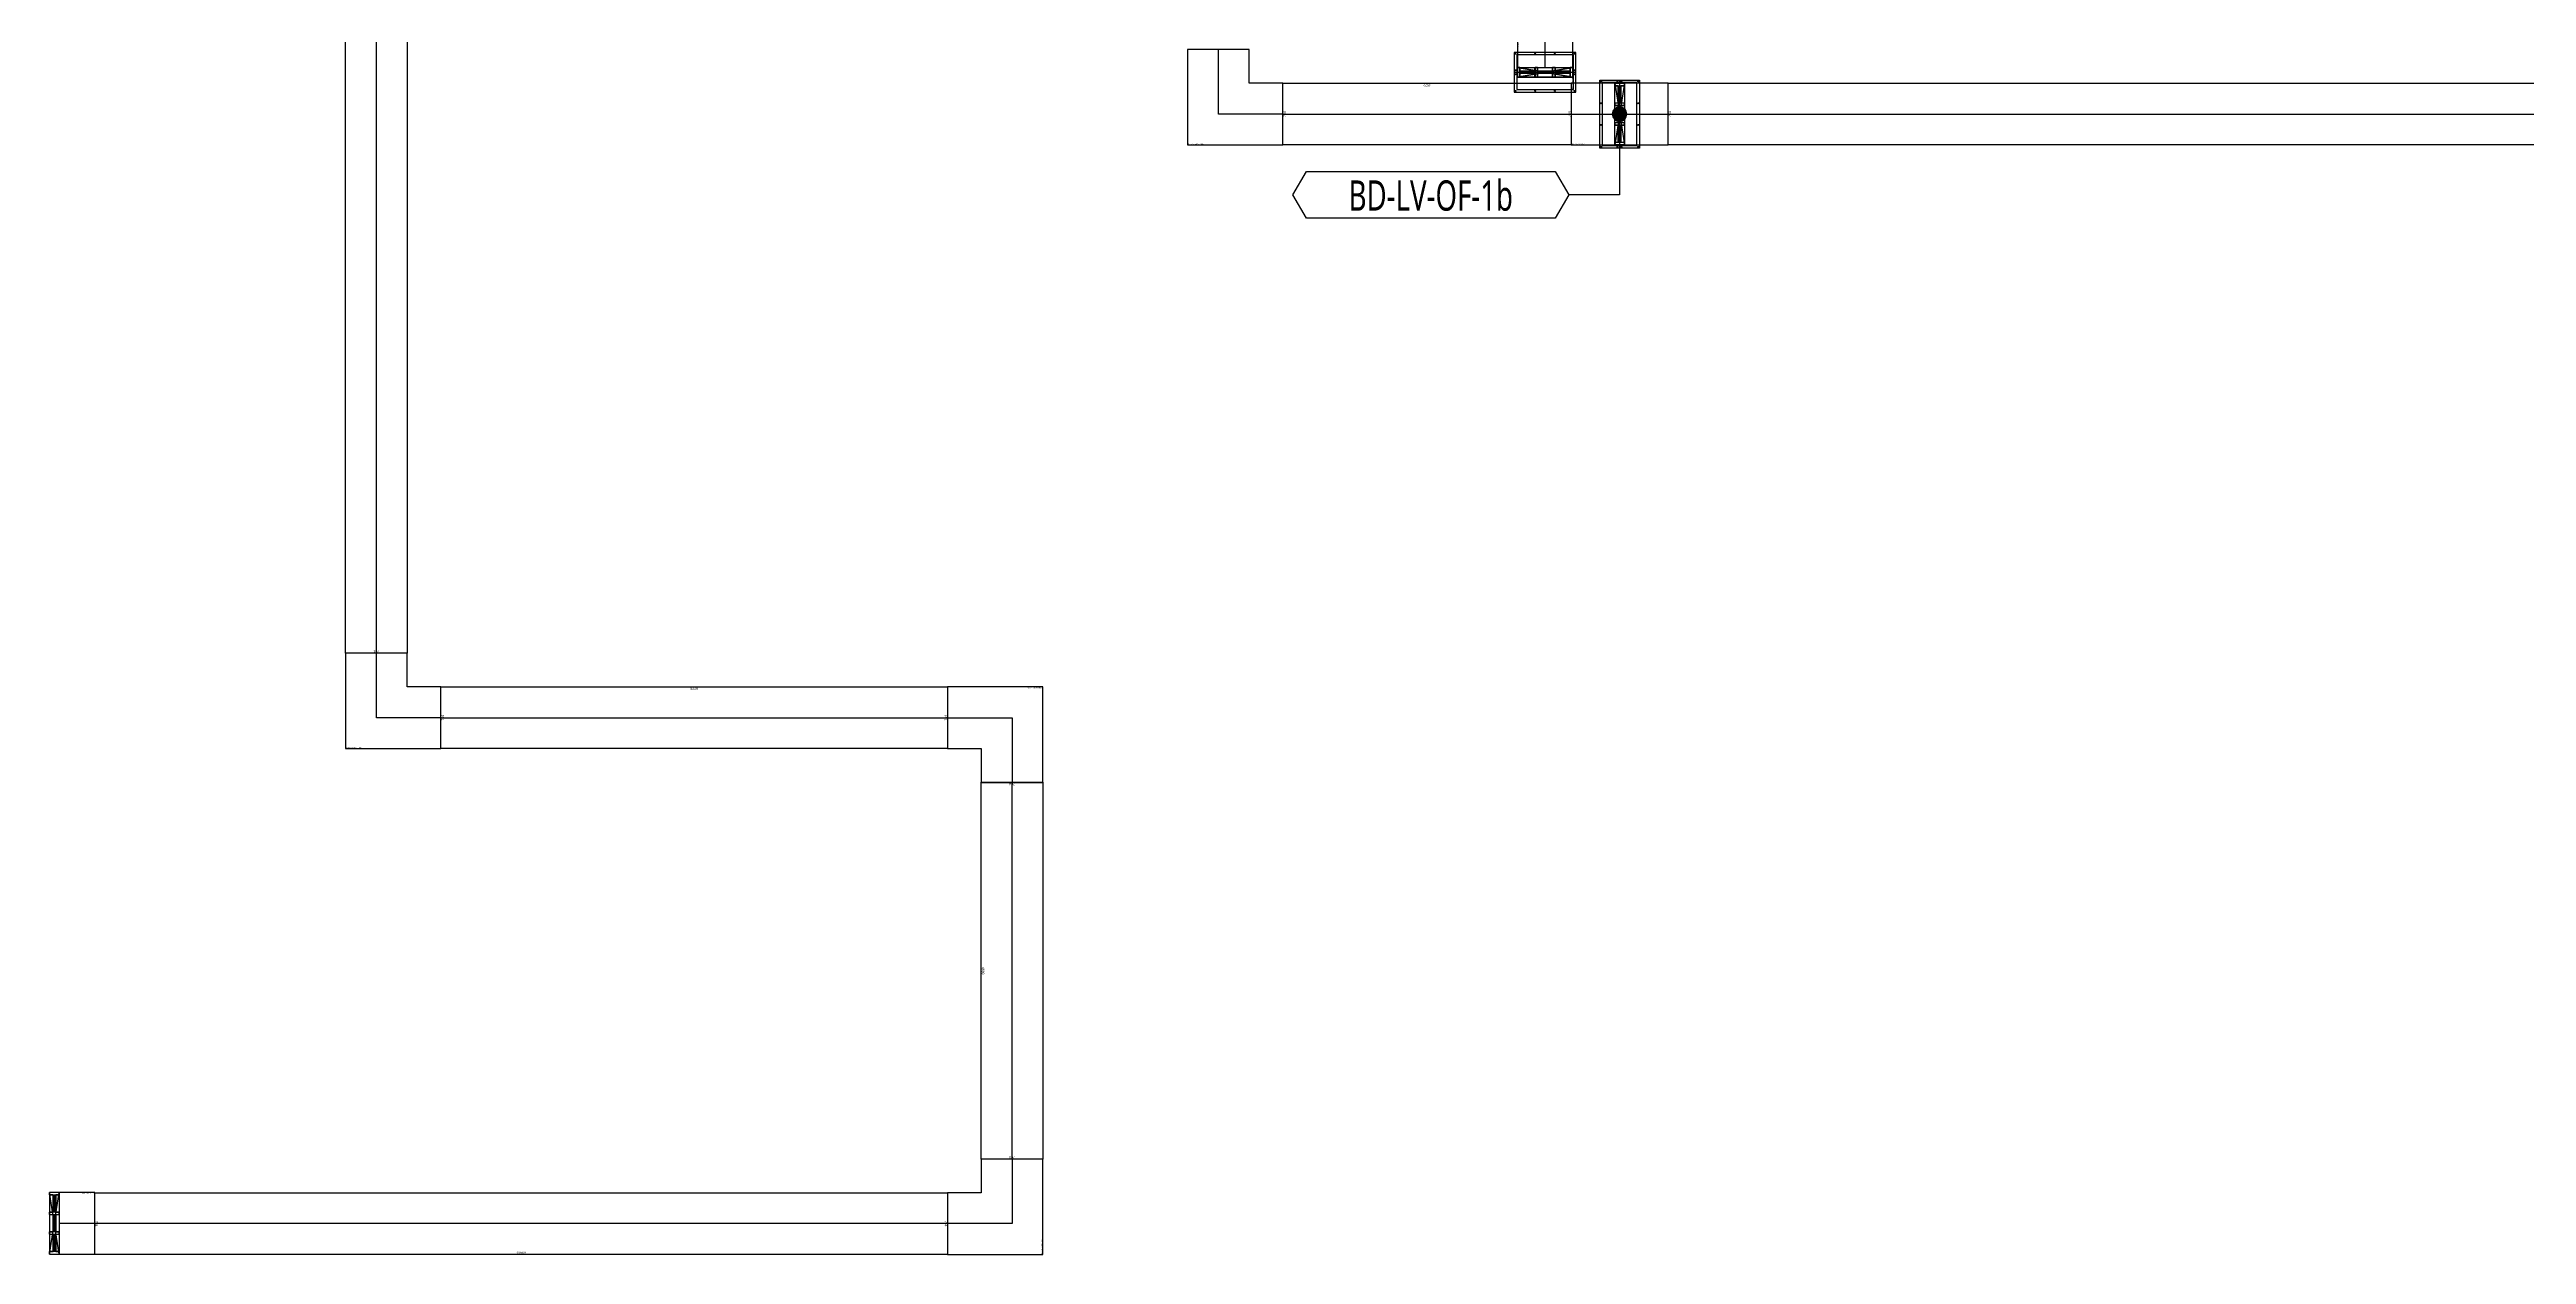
# Model space of a CAD drawing. Header units: millimetres. Extents: x 84228 to 374549, y -351975 to 847575.
# Drawn here: x 96943 to 127638, y -256528 to -241595 of the extents above; entities that cross this region are included whole.
import ezdxf
from ezdxf.enums import TextEntityAlignment as Align

# ---------------------------------------------------------------- set-up
doc = ezdxf.new("R2010")
doc.units = ezdxf.units.MM
doc.header["$LTSCALE"] = 150
doc.layers.get('Defpoints').update_dxf_attribs({"color": 150})
for name, color, linetype in [('-----27 Bus Duct_LV_380-220V', 200, 'Continuous'), ('-----27 Bus Duct_LV_380-220V_LOAD BANK', 7, 'Continuous'), ('-----27 Bus Duct_LV_380-220V_UT', 41, 'Continuous'), ('-----99 Cable Schedule', 2, 'Continuous')]:
    doc.layers.add(name, color=color, linetype=linetype)
doc.styles.add('DH', font='malgun.ttf')
doc.styles.add('ELEC', font='Dotum.ttf')
doc.styles.get("Standard").update_dxf_attribs({"font": 'Dotum.ttf'})
doc.dimstyles.new('전기통신참고용-치수', dxfattribs={"dimscale": 15, "dimtxt": 2, "dimasz": 0, "dimexe": 0, "dimexo": 0, "dimgap": 0.4, "dimtad": 4, "dimdec": 0, "dimzin": 0, "dimdsep": 46, "dimtxsty": 'Standard', "dimblk": 'NONE', "dimcen": 0, "dimse1": 1, "dimse2": 1, "dimsd1": 1, "dimsd2": 1, "dimclrd": 8, "dimclre": 8, "dimclrt": 8, "dimadec": 0, "dimazin": 0, "dimtfac": 1, "dimtdec": 0, "dimtix": 1, "dimtmove": 2, "dimatfit": 0, "dimldrblk": 'NONE', "dimfxl": 2, "dimtolj": 1, "dimtzin": 0, "dimarcsym": 0})

# ---------------------------------------------------------------- blocks, each defined once
blk = doc.blocks.new('*D48')
at = {"layer": 'Defpoints', "color": 0, "transparency": 16777216}
for p in [(0, 25288), (764, 25288), (764, 25288)]:
    blk.add_point(p, dxfattribs=at)
at = {"color": 0, "transparency": 16777216, "insert": (382, 25266), "char_height": 30, "attachment_point": 5}
blk.add_mtext('\\A1;{\\C0;764}', dxfattribs=at)
blk = doc.blocks.new('_None')
blk = doc.blocks.new('*D49')
at = {"layer": 'Defpoints', "color": 0, "transparency": 16777216}
for p in [(764, 25288), (764, 25288), (764, 7255)]:
    blk.add_point(p, dxfattribs=at)
at = {"color": 0, "transparency": 16777216, "insert": (743, 16271), "char_height": 30, "attachment_point": 5, "rotation": 90}
blk.add_mtext('\\A1;{\\C0;18033}', dxfattribs=at)
blk = doc.blocks.new('*D50')
at = {"layer": 'Defpoints', "color": 0, "transparency": 16777216}
for p in [(0, 7255), (764, 7255), (764, 7255)]:
    blk.add_point(p, dxfattribs=at)
at = {"color": 0, "transparency": 16777216, "insert": (382, 7276), "char_height": 30, "attachment_point": 5}
blk.add_mtext('\\A1;{\\C0;764}', dxfattribs=at)
blk = doc.blocks.new('*U15')
at = {"color": 0}
blk.add_lwpolyline([(-382, -382), (800, -382), (800, 382), (382, 382), (382, 800), (-382, 800)], close=True, dxfattribs=at)
at = {"color": 1}
blk.add_lwpolyline([(800, 0), (0, 0), (0, 800)], dxfattribs=at)
at = {"color": 0, "style": 'ELEC'}
blk.add_text('BD ELBOW(HORIZ)-AL 6300A', height=10, dxfattribs=at).set_placement((-377, -372), align=Align.MIDDLE_LEFT)
blk = doc.blocks.new('*D52')
at = {"layer": 'Defpoints', "color": 0, "transparency": 16777216}
for p in [(0, 25188), (764, 25188), (764, 25188)]:
    blk.add_point(p, dxfattribs=at)
at = {"color": 0, "transparency": 16777216, "insert": (382, 25166), "char_height": 30, "attachment_point": 5}
blk.add_mtext('\\A1;{\\C0;764}', dxfattribs=at)
blk = doc.blocks.new('*D53')
at = {"layer": 'Defpoints', "color": 0, "transparency": 16777216}
for p in [(764, 25188), (764, 25188), (764, 18910)]:
    blk.add_point(p, dxfattribs=at)
at = {"color": 0, "transparency": 16777216, "insert": (743, 22049), "char_height": 30, "attachment_point": 5, "rotation": 90}
blk.add_mtext('\\A1;{\\C0;6278}', dxfattribs=at)
blk = doc.blocks.new('*D54')
at = {"layer": 'Defpoints', "color": 0, "transparency": 16777216}
for p in [(0, 18910), (764, 18910), (764, 18910)]:
    blk.add_point(p, dxfattribs=at)
at = {"color": 0, "transparency": 16777216, "insert": (382, 18931), "char_height": 30, "attachment_point": 5}
blk.add_mtext('\\A1;{\\C0;764}', dxfattribs=at)
blk = doc.blocks.new('*D56')
at = {"layer": 'Defpoints', "color": 0, "transparency": 16777216}
for p in [(0, 23579), (764, 23579), (764, 23579)]:
    blk.add_point(p, dxfattribs=at)
at = {"color": 0, "transparency": 16777216, "insert": (382, 23558), "char_height": 30, "attachment_point": 5}
blk.add_mtext('\\A1;{\\C0;764}', dxfattribs=at)
blk = doc.blocks.new('*D57')
at = {"layer": 'Defpoints', "color": 0, "transparency": 16777216}
for p in [(764, 23579), (764, 23579), (764, 18910)]:
    blk.add_point(p, dxfattribs=at)
at = {"color": 0, "transparency": 16777216, "insert": (743, 21244), "char_height": 30, "attachment_point": 5, "rotation": 90}
blk.add_mtext('\\A1;{\\C0;4669}', dxfattribs=at)
blk = doc.blocks.new('*D58')
at = {"layer": 'Defpoints', "color": 0, "transparency": 16777216}
for p in [(0, 18910), (764, 18910), (764, 18910)]:
    blk.add_point(p, dxfattribs=at)
at = {"color": 0, "transparency": 16777216, "insert": (382, 18931), "char_height": 30, "attachment_point": 5}
blk.add_mtext('\\A1;{\\C0;764}', dxfattribs=at)
blk = doc.blocks.new('*D60')
at = {"layer": 'Defpoints', "color": 0, "transparency": 16777216}
for p in [(0, 23457), (764, 23457), (764, 23457)]:
    blk.add_point(p, dxfattribs=at)
at = {"color": 0, "transparency": 16777216, "insert": (382, 23436), "char_height": 30, "attachment_point": 5}
blk.add_mtext('\\A1;{\\C0;764}', dxfattribs=at)
blk = doc.blocks.new('*D61')
at = {"layer": 'Defpoints', "color": 0, "transparency": 16777216}
for p in [(764, 23457), (764, 23457), (764, 12888)]:
    blk.add_point(p, dxfattribs=at)
at = {"color": 0, "transparency": 16777216, "insert": (743, 18172), "char_height": 30, "attachment_point": 5, "rotation": 90}
blk.add_mtext('\\A1;{\\C0;10569}', dxfattribs=at)
blk = doc.blocks.new('*D62')
at = {"layer": 'Defpoints', "color": 0, "transparency": 16777216}
for p in [(0, 12888), (764, 12888), (764, 12888)]:
    blk.add_point(p, dxfattribs=at)
at = {"color": 0, "transparency": 16777216, "insert": (382, 12909), "char_height": 30, "attachment_point": 5}
blk.add_mtext('\\A1;{\\C0;764}', dxfattribs=at)
blk = doc.blocks.new('*U7')
at = {"color": 1}
for p, q in [((340, 382), (220, -382)), ((220, 382), (340, -382))]:
    blk.add_line(p, q, dxfattribs=at)
at = {"color": 0}
blk.add_lwpolyline([(-220, -382), (220, -382), (220, 382), (-220, 382)], close=True, dxfattribs=at)
blk.add_lwpolyline([(220, -382), (340, -382), (340, 382), (220, 382)], dxfattribs=at)
at = {"color": 1}
for points in [[(220, 136, -0.41421356), (222, 138), (262.8, 138, 0.41421356), (263.8, 139), (263.8, 349, 0.41421356), (262.8, 350), (222, 350, -0.41421356), (220, 352), (220, 382, -0.41421356), (221, 381), (221, 352, 0.41421356), (222, 351), (338, 351, 0.41421356), (339, 352), (339, 381, -0.41421356), (340, 382), (340, 352, -0.41421356), (338, 350), (297.2, 350, 0.41421356), (296.2, 349), (296.2, 139, 0.41421356), (297.2, 138), (338, 138, -0.41421356), (340, 136), (340, 124, -0.41421356), (339, 125), (339, 136, 0.41421356), (338, 137), (222, 137, 0.41421356), (221, 136), (221, 125, -0.41421356), (220, 124), (220, 124), (220, 124), (220, 124)], [(264.8, 139), (264.8, 349, -0.41421356), (265.8, 350), (294.2, 350, -0.41421356), (295.2, 349), (295.2, 139, -0.41421356), (294.2, 138), (265.8, 138, -0.41421356)], [(265.8, 140), (265.8, 348, -0.41421356), (266.8, 349), (271.15, 349, -0.41421356), (272.15, 348), (272.15, 140, -0.41421356), (271.15, 139), (266.8, 139, -0.41421356)], [(273.15, 140), (273.15, 348, -0.41421356), (274.15, 349), (278.5, 349, -0.41421356), (279.5, 348), (279.5, 140, -0.41421356), (278.5, 139), (274.15, 139, -0.41421356)], [(280.5, 140), (280.5, 348, -0.41421356), (281.5, 349), (285.85, 349, -0.41421356), (286.85, 348), (286.85, 140, -0.41421356), (285.85, 139), (281.5, 139, -0.41421356)], [(287.85, 140), (287.85, 348, -0.41421356), (288.85, 349), (293.2, 349, -0.41421356), (294.2, 348), (294.2, 140, -0.41421356), (293.2, 139), (288.85, 139, -0.41421356)], [(220, -108, -0.41421356), (222, -106), (262.8, -106, 0.41421356), (263.8, -105), (263.8, 105, 0.41421356), (262.8, 106), (222, 106, -0.41421356), (220, 108), (220, 122, -0.41421356), (221, 121), (221, 108, 0.41421356), (222, 107), (338, 107, 0.41421356), (339, 108), (339, 121, -0.41421356), (340, 122), (340, 108, -0.41421356), (338, 106), (297.2, 106, 0.41421356), (296.2, 105), (296.2, -105, 0.41421356), (297.2, -106), (338, -106, -0.41421356), (340, -108), (340, -121, -0.41421356), (339, -120), (339, -108, 0.41421356), (338, -107), (222, -107, 0.41421356), (221, -108), (221, -120, -0.41421356), (220, -121), (220, -121), (220, -121), (220, -121)], [(264.8, -105), (264.8, 105, -0.41421356), (265.8, 106), (294.2, 106, -0.41421356), (295.2, 105), (295.2, -105, -0.41421356), (294.2, -106), (265.8, -106, -0.41421356)], [(265.8, -104), (265.8, 104, -0.41421356), (266.8, 105), (271.15, 105, -0.41421356), (272.15, 104), (272.15, -104, -0.41421356), (271.15, -105), (266.8, -105, -0.41421356)], [(273.15, -104), (273.15, 104, -0.41421356), (274.15, 105), (278.5, 105, -0.41421356), (279.5, 104), (279.5, -104, -0.41421356), (278.5, -105), (274.15, -105, -0.41421356)], [(280.5, -104), (280.5, 104, -0.41421356), (281.5, 105), (285.85, 105, -0.41421356), (286.85, 104), (286.85, -104, -0.41421356), (285.85, -105), (281.5, -105, -0.41421356)], [(287.85, -104), (287.85, 104, -0.41421356), (288.85, 105), (293.2, 105, -0.41421356), (294.2, 104), (294.2, -104, -0.41421356), (293.2, -105), (288.85, -105, -0.41421356)], [(220, -352, -0.41421356), (222, -350), (262.8, -350, 0.41421356), (263.8, -349), (263.8, -139, 0.41421356), (262.8, -138), (222, -138, -0.41421356), (220, -136), (220, -123, -0.41421356), (221, -124), (221, -136, 0.41421356), (222, -137), (338, -137, 0.41421356), (339, -136), (339, -124, -0.41421356), (340, -123), (340, -136, -0.41421356), (338, -138), (297.2, -138, 0.41421356), (296.2, -139), (296.2, -349, 0.41421356), (297.2, -350), (338, -350, -0.41421356), (340, -352), (340, -382, -0.41421356), (339, -381), (339, -352, 0.41421356), (338, -351), (222, -351, 0.41421356), (221, -352), (221, -381, -0.41421356), (220, -382), (220, -382), (220, -382), (220, -382)], [(264.8, -349), (264.8, -139, -0.41421356), (265.8, -138), (294.2, -138, -0.41421356), (295.2, -139), (295.2, -349, -0.41421356), (294.2, -350), (265.8, -350, -0.41421356)], [(265.8, -348), (265.8, -140, -0.41421356), (266.8, -139), (271.15, -139, -0.41421356), (272.15, -140), (272.15, -348, -0.41421356), (271.15, -349), (266.8, -349, -0.41421356)], [(273.15, -348), (273.15, -140, -0.41421356), (274.15, -139), (278.5, -139, -0.41421356), (279.5, -140), (279.5, -348, -0.41421356), (278.5, -349), (274.15, -349, -0.41421356)], [(280.5, -348), (280.5, -140, -0.41421356), (281.5, -139), (285.85, -139, -0.41421356), (286.85, -140), (286.85, -348, -0.41421356), (285.85, -349), (281.5, -349, -0.41421356)], [(287.85, -348), (287.85, -140, -0.41421356), (288.85, -139), (293.2, -139, -0.41421356), (294.2, -140), (294.2, -348, -0.41421356), (293.2, -349), (288.85, -349, -0.41421356)]]:
    blk.add_lwpolyline(points, format="xyb", close=True, dxfattribs=at)
blk.add_lwpolyline([(220, 0), (-220, 0)], dxfattribs=at)
at = {"color": 0, "style": 'ELEC'}
blk.add_text('BD ELBOW(VERT)-AL 6300A', height=10, dxfattribs=at).set_placement((-215, -372), align=Align.MIDDLE_LEFT)
blk = doc.blocks.new('*U79')
at = {"color": 1}
for p, q in [((60, 343), (-60, -343)), ((-60, 343), (60, -343))]:
    blk.add_line(p, q, dxfattribs=at)
at = {"color": 0}
blk.add_line((0, 381.5), (0, -381.5), dxfattribs=at)
for points in [[(-245, -381.5), (245, -381.5), (245, 381.5), (-245, 381.5)], [(-215, -350.5), (215, -350.5), (215, 350.5), (-215, 350.5)]]:
    blk.add_lwpolyline(points, close=True, dxfattribs=at)
at = {"color": 1}
blk.add_lwpolyline([(60, -343), (-60, -343), (-60, 343), (60, 343)], close=True, dxfattribs=at)
for points in [[(-60, 123, -0.41421356), (-58, 125), (-17.2, 125, 0.41421356), (-16.2, 126), (-16.2, 310, 0.41421356), (-17.2, 311), (-58, 311, -0.41421356), (-60, 313), (-60, 343, -0.41421356), (-59, 342), (-59, 313, 0.41421356), (-58, 312), (58, 312, 0.41421356), (59, 313), (59, 342, -0.41421356), (60, 343), (60, 313, -0.41421356), (58, 311), (17.2, 311, 0.41421356), (16.2, 310), (16.2, 126, 0.41421356), (17.2, 125), (58, 125, -0.41421356), (60, 123), (60, 111, -0.41421356), (59, 112), (59, 123, 0.41421356), (58, 124), (-58, 124, 0.41421356), (-59, 123), (-59, 112, -0.41421356), (-60, 111), (-60, 111), (-60, 111), (-60, 111)], [(-15.2, 126), (-15.2, 310, -0.41421356), (-14.2, 311), (14.2, 311, -0.41421356), (15.2, 310), (15.2, 126, -0.41421356), (14.2, 125), (-14.2, 125, -0.41421356)], [(-14.2, 127), (-14.2, 309, -0.41421356), (-13.2, 310), (-8.85, 310, -0.41421356), (-7.85, 309), (-7.85, 127, -0.41421356), (-8.85, 126), (-13.2, 126, -0.41421356)], [(-6.85, 127), (-6.85, 309, -0.41421356), (-5.85, 310), (-1.5, 310, -0.41421356), (-0.5, 309), (-0.5, 127, -0.41421356), (-1.5, 126), (-5.85, 126, -0.41421356)], [(0.5, 127), (0.5, 309, -0.41421356), (1.5, 310), (5.85, 310, -0.41421356), (6.85, 309), (6.85, 127, -0.41421356), (5.85, 126), (1.5, 126, -0.41421356)], [(7.85, 127), (7.85, 309, -0.41421356), (8.85, 310), (13.2, 310, -0.41421356), (14.2, 309), (14.2, 127, -0.41421356), (13.2, 126), (8.85, 126, -0.41421356)], [(-60, -95, -0.41421356), (-58, -93), (-17.2, -93, 0.41421356), (-16.2, -92), (-16.2, 92, 0.41421356), (-17.2, 93), (-58, 93, -0.41421356), (-60, 95), (-60, 109, -0.41421356), (-59, 108), (-59, 95, 0.41421356), (-58, 94), (58, 94, 0.41421356), (59, 95), (59, 108, -0.41421356), (60, 109), (60, 95, -0.41421356), (58, 93), (17.2, 93, 0.41421356), (16.2, 92), (16.2, -92, 0.41421356), (17.2, -93), (58, -93, -0.41421356), (60, -95), (60, -108, -0.41421356), (59, -107), (59, -95, 0.41421356), (58, -94), (-58, -94, 0.41421356), (-59, -95), (-59, -107, -0.41421356), (-60, -108), (-60, -108), (-60, -108), (-60, -108)], [(-15.2, -92), (-15.2, 92, -0.41421356), (-14.2, 93), (14.2, 93, -0.41421356), (15.2, 92), (15.2, -92, -0.41421356), (14.2, -93), (-14.2, -93, -0.41421356)], [(-14.2, -91), (-14.2, 91, -0.41421356), (-13.2, 92), (-8.85, 92, -0.41421356), (-7.85, 91), (-7.85, -91, -0.41421356), (-8.85, -92), (-13.2, -92, -0.41421356)], [(-6.85, -91), (-6.85, 91, -0.41421356), (-5.85, 92), (-1.5, 92, -0.41421356), (-0.5, 91), (-0.5, -91, -0.41421356), (-1.5, -92), (-5.85, -92, -0.41421356)], [(0.5, -91), (0.5, 91, -0.41421356), (1.5, 92), (5.85, 92, -0.41421356), (6.85, 91), (6.85, -91, -0.41421356), (5.85, -92), (1.5, -92, -0.41421356)], [(7.85, -91), (7.85, 91, -0.41421356), (8.85, 92), (13.2, 92, -0.41421356), (14.2, 91), (14.2, -91, -0.41421356), (13.2, -92), (8.85, -92, -0.41421356)], [(-60, -313, -0.41421356), (-58, -311), (-17.2, -311, 0.41421356), (-16.2, -310), (-16.2, -126, 0.41421356), (-17.2, -125), (-58, -125, -0.41421356), (-60, -123), (-60, -110, -0.41421356), (-59, -111), (-59, -123, 0.41421356), (-58, -124), (58, -124, 0.41421356), (59, -123), (59, -111, -0.41421356), (60, -110), (60, -123, -0.41421356), (58, -125), (17.2, -125, 0.41421356), (16.2, -126), (16.2, -310, 0.41421356), (17.2, -311), (58, -311, -0.41421356), (60, -313), (60, -343, -0.41421356), (59, -342), (59, -313, 0.41421356), (58, -312), (-58, -312, 0.41421356), (-59, -313), (-59, -342, -0.41421356), (-60, -343), (-60, -343), (-60, -343), (-60, -343)], [(-15.2, -310), (-15.2, -126, -0.41421356), (-14.2, -125), (14.2, -125, -0.41421356), (15.2, -126), (15.2, -310, -0.41421356), (14.2, -311), (-14.2, -311, -0.41421356)], [(-14.2, -309), (-14.2, -127, -0.41421356), (-13.2, -126), (-8.85, -126, -0.41421356), (-7.85, -127), (-7.85, -309, -0.41421356), (-8.85, -310), (-13.2, -310, -0.41421356)], [(-6.85, -309), (-6.85, -127, -0.41421356), (-5.85, -126), (-1.5, -126, -0.41421356), (-0.5, -127), (-0.5, -309, -0.41421356), (-1.5, -310), (-5.85, -310, -0.41421356)], [(0.5, -309), (0.5, -127, -0.41421356), (1.5, -126), (5.85, -126, -0.41421356), (6.85, -127), (6.85, -309, -0.41421356), (5.85, -310), (1.5, -310, -0.41421356)], [(7.85, -309), (7.85, -127, -0.41421356), (8.85, -126), (13.2, -126, -0.41421356), (14.2, -127), (14.2, -309, -0.41421356), (13.2, -310), (8.85, -310, -0.41421356)]]:
    blk.add_lwpolyline(points, format="xyb", close=True, dxfattribs=at)
at = {"color": 0}
for centre in [(-230, 366), (-25, 366), (25, 366), (230, 366), (-230, 122), (230, 122), (-230, -122), (230, -122), (-230, -366), (-25, -366), (25, -366), (230, -366)]:
    blk.add_circle(centre, 6, dxfattribs=at)
at = {"color": 0, "style": 'ELEC'}
blk.add_text('BD Flanged End-AL 5000A', height=10, dxfattribs=at).set_placement((-210, -340.5), align=Align.MIDDLE_LEFT)
blk = doc.blocks.new('*U69')
at = {"color": 1}
for p, q in [((340, 343), (220, -343)), ((220, 343), (340, -343))]:
    blk.add_line(p, q, dxfattribs=at)
at = {"color": 0}
blk.add_lwpolyline([(-220, -343), (220, -343), (220, 343), (-220, 343)], close=True, dxfattribs=at)
blk.add_lwpolyline([(220, -343), (340, -343), (340, 343), (220, 343)], dxfattribs=at)
at = {"color": 1}
for points in [[(220, 123, -0.41421356), (222, 125), (262.8, 125, 0.41421356), (263.8, 126), (263.8, 310, 0.41421356), (262.8, 311), (222, 311, -0.41421356), (220, 313), (220, 343, -0.41421356), (221, 342), (221, 313, 0.41421356), (222, 312), (338, 312, 0.41421356), (339, 313), (339, 342, -0.41421356), (340, 343), (340, 313, -0.41421356), (338, 311), (297.2, 311, 0.41421356), (296.2, 310), (296.2, 126, 0.41421356), (297.2, 125), (338, 125, -0.41421356), (340, 123), (340, 111, -0.41421356), (339, 112), (339, 123, 0.41421356), (338, 124), (222, 124, 0.41421356), (221, 123), (221, 112, -0.41421356), (220, 111), (220, 111), (220, 111), (220, 111)], [(264.8, 126), (264.8, 310, -0.41421356), (265.8, 311), (294.2, 311, -0.41421356), (295.2, 310), (295.2, 126, -0.41421356), (294.2, 125), (265.8, 125, -0.41421356)], [(265.8, 127), (265.8, 309, -0.41421356), (266.8, 310), (271.15, 310, -0.41421356), (272.15, 309), (272.15, 127, -0.41421356), (271.15, 126), (266.8, 126, -0.41421356)], [(273.15, 127), (273.15, 309, -0.41421356), (274.15, 310), (278.5, 310, -0.41421356), (279.5, 309), (279.5, 127, -0.41421356), (278.5, 126), (274.15, 126, -0.41421356)], [(280.5, 127), (280.5, 309, -0.41421356), (281.5, 310), (285.85, 310, -0.41421356), (286.85, 309), (286.85, 127, -0.41421356), (285.85, 126), (281.5, 126, -0.41421356)], [(287.85, 127), (287.85, 309, -0.41421356), (288.85, 310), (293.2, 310, -0.41421356), (294.2, 309), (294.2, 127, -0.41421356), (293.2, 126), (288.85, 126, -0.41421356)], [(220, -95, -0.41421356), (222, -93), (262.8, -93, 0.41421356), (263.8, -92), (263.8, 92, 0.41421356), (262.8, 93), (222, 93, -0.41421356), (220, 95), (220, 109, -0.41421356), (221, 108), (221, 95, 0.41421356), (222, 94), (338, 94, 0.41421356), (339, 95), (339, 108, -0.41421356), (340, 109), (340, 95, -0.41421356), (338, 93), (297.2, 93, 0.41421356), (296.2, 92), (296.2, -92, 0.41421356), (297.2, -93), (338, -93, -0.41421356), (340, -95), (340, -108, -0.41421356), (339, -107), (339, -95, 0.41421356), (338, -94), (222, -94, 0.41421356), (221, -95), (221, -107, -0.41421356), (220, -108), (220, -108), (220, -108), (220, -108)], [(264.8, -92), (264.8, 92, -0.41421356), (265.8, 93), (294.2, 93, -0.41421356), (295.2, 92), (295.2, -92, -0.41421356), (294.2, -93), (265.8, -93, -0.41421356)], [(265.8, -91), (265.8, 91, -0.41421356), (266.8, 92), (271.15, 92, -0.41421356), (272.15, 91), (272.15, -91, -0.41421356), (271.15, -92), (266.8, -92, -0.41421356)], [(273.15, -91), (273.15, 91, -0.41421356), (274.15, 92), (278.5, 92, -0.41421356), (279.5, 91), (279.5, -91, -0.41421356), (278.5, -92), (274.15, -92, -0.41421356)], [(280.5, -91), (280.5, 91, -0.41421356), (281.5, 92), (285.85, 92, -0.41421356), (286.85, 91), (286.85, -91, -0.41421356), (285.85, -92), (281.5, -92, -0.41421356)], [(287.85, -91), (287.85, 91, -0.41421356), (288.85, 92), (293.2, 92, -0.41421356), (294.2, 91), (294.2, -91, -0.41421356), (293.2, -92), (288.85, -92, -0.41421356)], [(220, -313, -0.41421356), (222, -311), (262.8, -311, 0.41421356), (263.8, -310), (263.8, -126, 0.41421356), (262.8, -125), (222, -125, -0.41421356), (220, -123), (220, -110, -0.41421356), (221, -111), (221, -123, 0.41421356), (222, -124), (338, -124, 0.41421356), (339, -123), (339, -111, -0.41421356), (340, -110), (340, -123, -0.41421356), (338, -125), (297.2, -125, 0.41421356), (296.2, -126), (296.2, -310, 0.41421356), (297.2, -311), (338, -311, -0.41421356), (340, -313), (340, -343, -0.41421356), (339, -342), (339, -313, 0.41421356), (338, -312), (222, -312, 0.41421356), (221, -313), (221, -342, -0.41421356), (220, -343), (220, -343), (220, -343), (220, -343)], [(264.8, -310), (264.8, -126, -0.41421356), (265.8, -125), (294.2, -125, -0.41421356), (295.2, -126), (295.2, -310, -0.41421356), (294.2, -311), (265.8, -311, -0.41421356)], [(265.8, -309), (265.8, -127, -0.41421356), (266.8, -126), (271.15, -126, -0.41421356), (272.15, -127), (272.15, -309, -0.41421356), (271.15, -310), (266.8, -310, -0.41421356)], [(273.15, -309), (273.15, -127, -0.41421356), (274.15, -126), (278.5, -126, -0.41421356), (279.5, -127), (279.5, -309, -0.41421356), (278.5, -310), (274.15, -310, -0.41421356)], [(280.5, -309), (280.5, -127, -0.41421356), (281.5, -126), (285.85, -126, -0.41421356), (286.85, -127), (286.85, -309, -0.41421356), (285.85, -310), (281.5, -310, -0.41421356)], [(287.85, -309), (287.85, -127, -0.41421356), (288.85, -126), (293.2, -126, -0.41421356), (294.2, -127), (294.2, -309, -0.41421356), (293.2, -310), (288.85, -310, -0.41421356)]]:
    blk.add_lwpolyline(points, format="xyb", close=True, dxfattribs=at)
blk.add_lwpolyline([(220, 0), (-220, 0)], dxfattribs=at)
at = {"color": 0, "style": 'ELEC'}
blk.add_text('BD ELBOW(VERT)-AL 5000A', height=10, dxfattribs=at).set_placement((-215, -333), align=Align.MIDDLE_LEFT)
blk = doc.blocks.new('*D630')
at = {"layer": 'Defpoints', "color": 0, "transparency": 16777216}
for p in [(0, 26299), (764, 26299), (764, 26299)]:
    blk.add_point(p, dxfattribs=at)
at = {"color": 0, "transparency": 16777216, "insert": (382, 26278), "char_height": 30, "attachment_point": 5}
blk.add_mtext('\\A1;{\\C0;764}', dxfattribs=at)
blk = doc.blocks.new('*D631')
at = {"layer": 'Defpoints', "color": 0, "transparency": 16777216}
for p in [(764, 26299), (764, 26299), (764, 2845)]:
    blk.add_point(p, dxfattribs=at)
at = {"color": 0, "transparency": 16777216, "insert": (743, 14572), "char_height": 30, "attachment_point": 5, "rotation": 90}
blk.add_mtext('\\A1;{\\C0;23454}', dxfattribs=at)
blk = doc.blocks.new('*D632')
at = {"layer": 'Defpoints', "color": 0, "transparency": 16777216}
for p in [(0, 2845), (764, 2845), (764, 2845)]:
    blk.add_point(p, dxfattribs=at)
at = {"color": 0, "transparency": 16777216, "insert": (382, 2866), "char_height": 30, "attachment_point": 5}
blk.add_mtext('\\A1;{\\C0;764}', dxfattribs=at)
blk = doc.blocks.new('*U5')
at = {"color": 1}
for p, q in [((60, 382), (-60, -382)), ((-60, 382), (60, -382))]:
    blk.add_line(p, q, dxfattribs=at)
at = {"color": 0}
blk.add_line((0, 420.5), (0, -420.5), dxfattribs=at)
for points in [[(245, -420.5), (-245, -420.5), (-245, 420.5), (245, 420.5)], [(-215, -389.5), (215, -389.5), (215, 389.5), (-215, 389.5)]]:
    blk.add_lwpolyline(points, close=True, dxfattribs=at)
at = {"color": 1}
blk.add_lwpolyline([(60, -382), (-60, -382), (-60, 382), (60, 382)], close=True, dxfattribs=at)
for points in [[(-60, 136, -0.41421356), (-58, 138), (-17.2, 138, 0.41421356), (-16.2, 139), (-16.2, 349, 0.41421356), (-17.2, 350), (-58, 350, -0.41421356), (-60, 352), (-60, 382, -0.41421356), (-59, 381), (-59, 352, 0.41421356), (-58, 351), (58, 351, 0.41421356), (59, 352), (59, 381, -0.41421356), (60, 382), (60, 352, -0.41421356), (58, 350), (17.2, 350, 0.41421356), (16.2, 349), (16.2, 139, 0.41421356), (17.2, 138), (58, 138, -0.41421356), (60, 136), (60, 124, -0.41421356), (59, 125), (59, 136, 0.41421356), (58, 137), (-58, 137, 0.41421356), (-59, 136), (-59, 125, -0.41421356), (-60, 124), (-60, 124), (-60, 124), (-60, 124)], [(-15.2, 139), (-15.2, 349, -0.41421356), (-14.2, 350), (14.2, 350, -0.41421356), (15.2, 349), (15.2, 139, -0.41421356), (14.2, 138), (-14.2, 138, -0.41421356)], [(-14.2, 140), (-14.2, 348, -0.41421356), (-13.2, 349), (-8.85, 349, -0.41421356), (-7.85, 348), (-7.85, 140, -0.41421356), (-8.85, 139), (-13.2, 139, -0.41421356)], [(-6.85, 140), (-6.85, 348, -0.41421356), (-5.85, 349), (-1.5, 349, -0.41421356), (-0.5, 348), (-0.5, 140, -0.41421356), (-1.5, 139), (-5.85, 139, -0.41421356)], [(0.5, 140), (0.5, 348, -0.41421356), (1.5, 349), (5.85, 349, -0.41421356), (6.85, 348), (6.85, 140, -0.41421356), (5.85, 139), (1.5, 139, -0.41421356)], [(7.85, 140), (7.85, 348, -0.41421356), (8.85, 349), (13.2, 349, -0.41421356), (14.2, 348), (14.2, 140, -0.41421356), (13.2, 139), (8.85, 139, -0.41421356)], [(-60, -108, -0.41421356), (-58, -106), (-17.2, -106, 0.41421356), (-16.2, -105), (-16.2, 105, 0.41421356), (-17.2, 106), (-58, 106, -0.41421356), (-60, 108), (-60, 122, -0.41421356), (-59, 121), (-59, 108, 0.41421356), (-58, 107), (58, 107, 0.41421356), (59, 108), (59, 121, -0.41421356), (60, 122), (60, 108, -0.41421356), (58, 106), (17.2, 106, 0.41421356), (16.2, 105), (16.2, -105, 0.41421356), (17.2, -106), (58, -106, -0.41421356), (60, -108), (60, -121, -0.41421356), (59, -120), (59, -108, 0.41421356), (58, -107), (-58, -107, 0.41421356), (-59, -108), (-59, -120, -0.41421356), (-60, -121), (-60, -121), (-60, -121), (-60, -121)], [(-15.2, -105), (-15.2, 105, -0.41421356), (-14.2, 106), (14.2, 106, -0.41421356), (15.2, 105), (15.2, -105, -0.41421356), (14.2, -106), (-14.2, -106, -0.41421356)], [(-14.2, -104), (-14.2, 104, -0.41421356), (-13.2, 105), (-8.85, 105, -0.41421356), (-7.85, 104), (-7.85, -104, -0.41421356), (-8.85, -105), (-13.2, -105, -0.41421356)], [(-6.85, -104), (-6.85, 104, -0.41421356), (-5.85, 105), (-1.5, 105, -0.41421356), (-0.5, 104), (-0.5, -104, -0.41421356), (-1.5, -105), (-5.85, -105, -0.41421356)], [(0.5, -104), (0.5, 104, -0.41421356), (1.5, 105), (5.85, 105, -0.41421356), (6.85, 104), (6.85, -104, -0.41421356), (5.85, -105), (1.5, -105, -0.41421356)], [(7.85, -104), (7.85, 104, -0.41421356), (8.85, 105), (13.2, 105, -0.41421356), (14.2, 104), (14.2, -104, -0.41421356), (13.2, -105), (8.85, -105, -0.41421356)], [(-60, -352, -0.41421356), (-58, -350), (-17.2, -350, 0.41421356), (-16.2, -349), (-16.2, -139, 0.41421356), (-17.2, -138), (-58, -138, -0.41421356), (-60, -136), (-60, -123, -0.41421356), (-59, -124), (-59, -136, 0.41421356), (-58, -137), (58, -137, 0.41421356), (59, -136), (59, -124, -0.41421356), (60, -123), (60, -136, -0.41421356), (58, -138), (17.2, -138, 0.41421356), (16.2, -139), (16.2, -349, 0.41421356), (17.2, -350), (58, -350, -0.41421356), (60, -352), (60, -382, -0.41421356), (59, -381), (59, -352, 0.41421356), (58, -351), (-58, -351, 0.41421356), (-59, -352), (-59, -381, -0.41421356), (-60, -382), (-60, -382), (-60, -382), (-60, -382)], [(-15.2, -349), (-15.2, -139, -0.41421356), (-14.2, -138), (14.2, -138, -0.41421356), (15.2, -139), (15.2, -349, -0.41421356), (14.2, -350), (-14.2, -350, -0.41421356)], [(-14.2, -348), (-14.2, -140, -0.41421356), (-13.2, -139), (-8.85, -139, -0.41421356), (-7.85, -140), (-7.85, -348, -0.41421356), (-8.85, -349), (-13.2, -349, -0.41421356)], [(-6.85, -348), (-6.85, -140, -0.41421356), (-5.85, -139), (-1.5, -139, -0.41421356), (-0.5, -140), (-0.5, -348, -0.41421356), (-1.5, -349), (-5.85, -349, -0.41421356)], [(0.5, -348), (0.5, -140, -0.41421356), (1.5, -139), (5.85, -139, -0.41421356), (6.85, -140), (6.85, -348, -0.41421356), (5.85, -349), (1.5, -349, -0.41421356)], [(7.85, -348), (7.85, -140, -0.41421356), (8.85, -139), (13.2, -139, -0.41421356), (14.2, -140), (14.2, -348, -0.41421356), (13.2, -349), (8.85, -349, -0.41421356)]]:
    blk.add_lwpolyline(points, format="xyb", close=True, dxfattribs=at)
at = {"color": 0}
for centre in [(-230, 405), (-25, 405), (25, 405), (230, 405), (-230, 135), (230, 135), (-230, -135), (230, -135), (-230, -405), (-25, -405), (25, -405), (230, -405)]:
    blk.add_circle(centre, 6, dxfattribs=at)
at = {"color": 0, "style": 'ELEC'}
blk.add_text('BD Flanged End-AL 6300A', height=10, dxfattribs=at).set_placement((-210, -379.5), align=Align.MIDDLE_LEFT)
blk = doc.blocks.new('*U114')
at = {"color": 1}
for p, q in [((390, 382), (270, -382)), ((270, 382), (390, -382)), ((-270, 0), (270, 0)), ((390, 0), (930, 0))]:
    blk.add_line(p, q, dxfattribs=at)
at = {"color": 0}
for points in [[(-270, -382), (270, -382), (270, 382), (-270, 382)], [(390, -382), (930, -382), (930, 382), (390, 382)]]:
    blk.add_lwpolyline(points, close=True, dxfattribs=at)
for points in [[(390, 382), (270, 382)], [(270, -382), (390, -382)]]:
    blk.add_lwpolyline(points, dxfattribs=at)
at = {"color": 1}
for points in [[(270, 136, -0.41421356), (272, 138), (312.8, 138, 0.41421356), (313.8, 139), (313.8, 349, 0.41421356), (312.8, 350), (272, 350, -0.41421356), (270, 352), (270, 382, -0.41421356), (271, 381), (271, 352, 0.41421356), (272, 351), (388, 351, 0.41421356), (389, 352), (389, 381, -0.41421356), (390, 382), (390, 352, -0.41421356), (388, 350), (347.2, 350, 0.41421356), (346.2, 349), (346.2, 139, 0.41421356), (347.2, 138), (388, 138, -0.41421356), (390, 136), (390, 124, -0.41421356), (389, 125), (389, 136, 0.41421356), (388, 137), (272, 137, 0.41421356), (271, 136), (271, 125, -0.41421356), (270, 124), (270, 124), (270, 124), (270, 124)], [(314.8, 139), (314.8, 349, -0.41421356), (315.8, 350), (344.2, 350, -0.41421356), (345.2, 349), (345.2, 139, -0.41421356), (344.2, 138), (315.8, 138, -0.41421356)], [(315.8, 140), (315.8, 348, -0.41421356), (316.8, 349), (321.15, 349, -0.41421356), (322.15, 348), (322.15, 140, -0.41421356), (321.15, 139), (316.8, 139, -0.41421356)], [(323.15, 140), (323.15, 348, -0.41421356), (324.15, 349), (328.5, 349, -0.41421356), (329.5, 348), (329.5, 140, -0.41421356), (328.5, 139), (324.15, 139, -0.41421356)], [(330.5, 140), (330.5, 348, -0.41421356), (331.5, 349), (335.85, 349, -0.41421356), (336.85, 348), (336.85, 140, -0.41421356), (335.85, 139), (331.5, 139, -0.41421356)], [(337.85, 140), (337.85, 348, -0.41421356), (338.85, 349), (343.2, 349, -0.41421356), (344.2, 348), (344.2, 140, -0.41421356), (343.2, 139), (338.85, 139, -0.41421356)], [(270, -108, -0.41421356), (272, -106), (312.8, -106, 0.41421356), (313.8, -105), (313.8, 105, 0.41421356), (312.8, 106), (272, 106, -0.41421356), (270, 108), (270, 122, -0.41421356), (271, 121), (271, 108, 0.41421356), (272, 107), (388, 107, 0.41421356), (389, 108), (389, 121, -0.41421356), (390, 122), (390, 108, -0.41421356), (388, 106), (347.2, 106, 0.41421356), (346.2, 105), (346.2, -105, 0.41421356), (347.2, -106), (388, -106, -0.41421356), (390, -108), (390, -121, -0.41421356), (389, -120), (389, -108, 0.41421356), (388, -107), (272, -107, 0.41421356), (271, -108), (271, -120, -0.41421356), (270, -121), (270, -121), (270, -121), (270, -121)], [(314.8, -105), (314.8, 105, -0.41421356), (315.8, 106), (344.2, 106, -0.41421356), (345.2, 105), (345.2, -105, -0.41421356), (344.2, -106), (315.8, -106, -0.41421356)], [(315.8, -104), (315.8, 104, -0.41421356), (316.8, 105), (321.15, 105, -0.41421356), (322.15, 104), (322.15, -104, -0.41421356), (321.15, -105), (316.8, -105, -0.41421356)], [(323.15, -104), (323.15, 104, -0.41421356), (324.15, 105), (328.5, 105, -0.41421356), (329.5, 104), (329.5, -104, -0.41421356), (328.5, -105), (324.15, -105, -0.41421356)], [(330.5, -104), (330.5, 104, -0.41421356), (331.5, 105), (335.85, 105, -0.41421356), (336.85, 104), (336.85, -104, -0.41421356), (335.85, -105), (331.5, -105, -0.41421356)], [(337.85, -104), (337.85, 104, -0.41421356), (338.85, 105), (343.2, 105, -0.41421356), (344.2, 104), (344.2, -104, -0.41421356), (343.2, -105), (338.85, -105, -0.41421356)], [(270, -352, -0.41421356), (272, -350), (312.8, -350, 0.41421356), (313.8, -349), (313.8, -139, 0.41421356), (312.8, -138), (272, -138, -0.41421356), (270, -136), (270, -123, -0.41421356), (271, -124), (271, -136, 0.41421356), (272, -137), (388, -137, 0.41421356), (389, -136), (389, -124, -0.41421356), (390, -123), (390, -136, -0.41421356), (388, -138), (347.2, -138, 0.41421356), (346.2, -139), (346.2, -349, 0.41421356), (347.2, -350), (388, -350, -0.41421356), (390, -352), (390, -382, -0.41421356), (389, -381), (389, -352, 0.41421356), (388, -351), (272, -351, 0.41421356), (271, -352), (271, -381, -0.41421356), (270, -382), (270, -382), (270, -382), (270, -382)], [(314.8, -349), (314.8, -139, -0.41421356), (315.8, -138), (344.2, -138, -0.41421356), (345.2, -139), (345.2, -349, -0.41421356), (344.2, -350), (315.8, -350, -0.41421356)], [(315.8, -348), (315.8, -140, -0.41421356), (316.8, -139), (321.15, -139, -0.41421356), (322.15, -140), (322.15, -348, -0.41421356), (321.15, -349), (316.8, -349, -0.41421356)], [(323.15, -348), (323.15, -140, -0.41421356), (324.15, -139), (328.5, -139, -0.41421356), (329.5, -140), (329.5, -348, -0.41421356), (328.5, -349), (324.15, -349, -0.41421356)], [(330.5, -348), (330.5, -140, -0.41421356), (331.5, -139), (335.85, -139, -0.41421356), (336.85, -140), (336.85, -348, -0.41421356), (335.85, -349), (331.5, -349, -0.41421356)], [(337.85, -348), (337.85, -140, -0.41421356), (338.85, -139), (343.2, -139, -0.41421356), (344.2, -140), (344.2, -348, -0.41421356), (343.2, -349), (338.85, -349, -0.41421356)]]:
    blk.add_lwpolyline(points, format="xyb", close=True, dxfattribs=at)
at = {"color": 0, "style": 'ELEC'}
blk.add_text('BD TEE(VERT)-AL 6300A', height=10, dxfattribs=at).set_placement((-265, -372), align=Align.MIDDLE_LEFT)
blk = doc.blocks.new('*D634')
at = {"layer": 'Defpoints', "color": 0, "transparency": 16777216}
for p in [(0, 6290), (764, 6290), (764, 6290)]:
    blk.add_point(p, dxfattribs=at)
at = {"color": 0, "transparency": 16777216, "insert": (382, 6269), "char_height": 30, "attachment_point": 5}
blk.add_mtext('\\A1;{\\C0;764}', dxfattribs=at)
blk = doc.blocks.new('*D635')
at = {"layer": 'Defpoints', "color": 0, "transparency": 16777216}
for p in [(764, 6290), (764, 6290), (764, 2718)]:
    blk.add_point(p, dxfattribs=at)
at = {"color": 0, "transparency": 16777216, "insert": (743, 4504), "char_height": 30, "attachment_point": 5, "rotation": 90}
blk.add_mtext('\\A1;{\\C0;3572}', dxfattribs=at)
blk = doc.blocks.new('*D636')
at = {"layer": 'Defpoints', "color": 0, "transparency": 16777216}
for p in [(0, 2718), (764, 2718), (764, 2718)]:
    blk.add_point(p, dxfattribs=at)
at = {"color": 0, "transparency": 16777216, "insert": (382, 2739), "char_height": 30, "attachment_point": 5}
blk.add_mtext('\\A1;{\\C0;764}', dxfattribs=at)
blk = doc.blocks.new('A$C9a0ab699')
h = blk.add_hatch(color=0)
edge = h.paths.add_edge_path()
edge.add_arc((0, 0), 64, 720, 1080, ccw=False)
at = {"color": 0}
blk.add_circle((0, 0), 64, dxfattribs=at)
blk = doc.blocks.new('*U47')
at = {"color": 1}
blk.add_line((382, 25287.5), (382, 7254.7), dxfattribs=at)
at = {"color": 0}
blk.add_lwpolyline([(764, 7254.7), (0, 7254.7), (0, 25287.5), (764, 25287.5)], close=True, dxfattribs=at)
for base, p1, p2, override, picture, middle in [((764, 25287.5), (0, 25287.5), (764, 25287.5), {"dimtxsty": 'Standard', "dimclrd": 0, "dimclre": 0, "dimclrt": 0}, '*D48', (382, 25266.5)), ((764, 7254.7), (0, 7254.7), (764, 7254.7), {"dimtad": 1, "dimtxsty": 'Standard', "dimclrd": 0, "dimclre": 0, "dimclrt": 0}, '*D50', (382, 7275.7))]:
    dim = blk.add_linear_dim(base=base, p1=p1, p2=p2, text='{\\C0;<>}', dimstyle='전기통신참고용-치수', override=override, dxfattribs=at)
    dim.commit()
    dim.dimension.update_dxf_attribs({"geometry": picture, "text_midpoint": middle})
dim = blk.add_linear_dim(base=(764, 25287.5), p1=(764, 7254.7), p2=(764, 25287.5), angle=90, text='{\\C0;<>}', dimstyle='전기통신참고용-치수', override={"dimtad": 1, "dimtxsty": 'Standard', "dimclrd": 0, "dimclre": 0, "dimclrt": 0}, dxfattribs=at)
dim.commit()
dim.dimension.update_dxf_attribs({"geometry": '*D49', "text_midpoint": (743, 16271.1)})
blk = doc.blocks.new('*U51')
at = {"color": 1}
blk.add_line((382, 25187.5), (382, 18909.5), dxfattribs=at)
at = {"color": 0}
blk.add_lwpolyline([(764, 18909.5), (0, 18909.5), (0, 25187.5), (764, 25187.5)], close=True, dxfattribs=at)
for base, p1, p2, override, picture, middle in [((764, 25187.5), (0, 25187.5), (764, 25187.5), {"dimtxsty": 'Standard', "dimclrd": 0, "dimclre": 0, "dimclrt": 0}, '*D52', (382, 25166.5)), ((764, 18909.5), (0, 18909.5), (764, 18909.5), {"dimtad": 1, "dimtxsty": 'Standard', "dimclrd": 0, "dimclre": 0, "dimclrt": 0}, '*D54', (382, 18930.5))]:
    dim = blk.add_linear_dim(base=base, p1=p1, p2=p2, text='{\\C0;<>}', dimstyle='전기통신참고용-치수', override=override, dxfattribs=at)
    dim.commit()
    dim.dimension.update_dxf_attribs({"geometry": picture, "text_midpoint": middle})
dim = blk.add_linear_dim(base=(764, 25187.5), p1=(764, 18909.5), p2=(764, 25187.5), angle=90, text='{\\C0;<>}', dimstyle='전기통신참고용-치수', override={"dimtad": 1, "dimtxsty": 'Standard', "dimclrd": 0, "dimclre": 0, "dimclrt": 0}, dxfattribs=at)
dim.commit()
dim.dimension.update_dxf_attribs({"geometry": '*D53', "text_midpoint": (743, 22048.5)})
blk = doc.blocks.new('*U55')
at = {"color": 1}
blk.add_line((382, 23578.6), (382, 18909.5), dxfattribs=at)
at = {"color": 0}
blk.add_lwpolyline([(764, 18909.5), (0, 18909.5), (0, 23578.6), (764, 23578.6)], close=True, dxfattribs=at)
for base, p1, p2, override, picture, middle in [((764, 23578.6), (0, 23578.6), (764, 23578.6), {"dimtxsty": 'Standard', "dimclrd": 0, "dimclre": 0, "dimclrt": 0}, '*D56', (382, 23557.6)), ((764, 18909.5), (0, 18909.5), (764, 18909.5), {"dimtad": 1, "dimtxsty": 'Standard', "dimclrd": 0, "dimclre": 0, "dimclrt": 0}, '*D58', (382, 18930.5))]:
    dim = blk.add_linear_dim(base=base, p1=p1, p2=p2, text='{\\C0;<>}', dimstyle='전기통신참고용-치수', override=override, dxfattribs=at)
    dim.commit()
    dim.dimension.update_dxf_attribs({"geometry": picture, "text_midpoint": middle})
dim = blk.add_linear_dim(base=(764, 23578.6), p1=(764, 18909.5), p2=(764, 23578.6), angle=90, text='{\\C0;<>}', dimstyle='전기통신참고용-치수', override={"dimtad": 1, "dimtxsty": 'Standard', "dimclrd": 0, "dimclre": 0, "dimclrt": 0}, dxfattribs=at)
dim.commit()
dim.dimension.update_dxf_attribs({"geometry": '*D57', "text_midpoint": (743, 21244)})
blk = doc.blocks.new('*U59')
at = {"color": 1}
blk.add_line((382, 23456.6), (382, 12888), dxfattribs=at)
at = {"color": 0}
blk.add_lwpolyline([(764, 12888), (0, 12888), (0, 23456.6), (764, 23456.6)], close=True, dxfattribs=at)
for base, p1, p2, override, picture, middle in [((764, 23456.6), (0, 23456.6), (764, 23456.6), {"dimtxsty": 'Standard', "dimclrd": 0, "dimclre": 0, "dimclrt": 0}, '*D60', (382, 23435.6)), ((764, 12888), (0, 12888), (764, 12888), {"dimtad": 1, "dimtxsty": 'Standard', "dimclrd": 0, "dimclre": 0, "dimclrt": 0}, '*D62', (382, 12909))]:
    dim = blk.add_linear_dim(base=base, p1=p1, p2=p2, text='{\\C0;<>}', dimstyle='전기통신참고용-치수', override=override, dxfattribs=at)
    dim.commit()
    dim.dimension.update_dxf_attribs({"geometry": picture, "text_midpoint": middle})
dim = blk.add_linear_dim(base=(764, 23456.6), p1=(764, 12888), p2=(764, 23456.6), angle=90, text='{\\C0;<>}', dimstyle='전기통신참고용-치수', override={"dimtad": 1, "dimtxsty": 'Standard', "dimclrd": 0, "dimclre": 0, "dimclrt": 0}, dxfattribs=at)
dim.commit()
dim.dimension.update_dxf_attribs({"geometry": '*D61', "text_midpoint": (743, 18172.3)})
blk = doc.blocks.new('*U629')
at = {"color": 1}
blk.add_line((382, 26298.9), (382, 2845), dxfattribs=at)
at = {"color": 0}
blk.add_lwpolyline([(764, 2845), (0, 2845), (0, 26298.9), (764, 26298.9)], close=True, dxfattribs=at)
for base, p1, p2, override, picture, middle in [((764, 26298.9), (0, 26298.9), (764, 26298.9), {"dimtxsty": 'Standard', "dimclrd": 0, "dimclre": 0, "dimclrt": 0}, '*D630', (382, 26277.9)), ((764, 2845), (0, 2845), (764, 2845), {"dimtad": 1, "dimtxsty": 'Standard', "dimclrd": 0, "dimclre": 0, "dimclrt": 0}, '*D632', (382, 2866))]:
    dim = blk.add_linear_dim(base=base, p1=p1, p2=p2, text='{\\C0;<>}', dimstyle='전기통신참고용-치수', override=override, dxfattribs=at)
    dim.commit()
    dim.dimension.update_dxf_attribs({"geometry": picture, "text_midpoint": middle})
dim = blk.add_linear_dim(base=(764, 26298.9), p1=(764, 2845), p2=(764, 26298.9), angle=90, text='{\\C0;<>}', dimstyle='전기통신참고용-치수', override={"dimtad": 1, "dimtxsty": 'Standard', "dimclrd": 0, "dimclre": 0, "dimclrt": 0}, dxfattribs=at)
dim.commit()
dim.dimension.update_dxf_attribs({"geometry": '*D631', "text_midpoint": (743, 14572)})
blk = doc.blocks.new('*U633')
at = {"color": 1}
blk.add_line((382, 6289.6), (382, 2717.5), dxfattribs=at)
at = {"color": 0}
blk.add_lwpolyline([(764, 2717.5), (0, 2717.5), (0, 6289.6), (764, 6289.6)], close=True, dxfattribs=at)
for base, p1, p2, override, picture, middle in [((764, 6289.6), (0, 6289.6), (764, 6289.6), {"dimtxsty": 'Standard', "dimclrd": 0, "dimclre": 0, "dimclrt": 0}, '*D634', (382, 6268.6)), ((764, 2717.5), (0, 2717.5), (764, 2717.5), {"dimtad": 1, "dimtxsty": 'Standard', "dimclrd": 0, "dimclre": 0, "dimclrt": 0}, '*D636', (382, 2738.5))]:
    dim = blk.add_linear_dim(base=base, p1=p1, p2=p2, text='{\\C0;<>}', dimstyle='전기통신참고용-치수', override=override, dxfattribs=at)
    dim.commit()
    dim.dimension.update_dxf_attribs({"geometry": picture, "text_midpoint": middle})
dim = blk.add_linear_dim(base=(764, 6289.6), p1=(764, 2717.5), p2=(764, 6289.6), angle=90, text='{\\C0;<>}', dimstyle='전기통신참고용-치수', override={"dimtad": 1, "dimtxsty": 'Standard', "dimclrd": 0, "dimclre": 0, "dimclrt": 0}, dxfattribs=at)
dim.commit()
dim.dimension.update_dxf_attribs({"geometry": '*D635', "text_midpoint": (743, 4503.6)})

msp = doc.modelspace()

# ---------------------------------------------------------------- linework, layer by layer
at = {"layer": '-----99 Cable Schedule', "color": 1, "elevation": 0}
msp.add_lwpolyline([(116400, -242395), (116400, -243395), (115770, -243395)], dxfattribs=at)
msp.add_lwpolyline([(115603, -243106), (115770, -243395), (115603, -243684), (112518, -243684), (112351, -243395), (112518, -243106)], close=True, dxfattribs=at)

# ---------------------------------------------------------------- block references
at = {"layer": '-----27 Bus Duct_LV_380-220V'}
for name, p, rotation in [('*U69', (115476, -241597), 269.9999999999999), ('*U79', (115476, -241877), 90)]:
    msp.add_blockref(name, p, dxfattribs=dict(at, rotation=rotation))
at = {"layer": '-----27 Bus Duct_LV_380-220V_LOAD BANK'}
for name, p, rotation in [('*U47', (101376, -223789), 180), ('*U51', (126981, -250259), 89.99999999999999), ('*U15', (108872, -249877), 180), ('*U55', (109254, -231767), 180), ('*U15', (108872, -256146), 89.99999999999999), ('*U7', (97283, -256141), 180), ('*U59', (84615, -255764), 270)]:
    msp.add_blockref(name, p, dxfattribs=dict(at, rotation=rotation))
msp.add_blockref('*U15', (100994, -249877), dxfattribs=at)
at = {"layer": '-----27 Bus Duct_LV_380-220V_UT'}
for name, p in [('*U15', (111428, -242395)), ('*U114', (116070, -242395)), ('*U5', (116400, -242395))]:
    msp.add_blockref(name, p, dxfattribs=at)
at = {"layer": '-----27 Bus Duct_LV_380-220V_UT', "rotation": 90}
for name, p in [('*U633', (118517, -242777)), ('*U629', (143299, -242777))]:
    msp.add_blockref(name, p, dxfattribs=at)
at = {"layer": '-----99 Cable Schedule', "color": 1, "xscale": -1.40625, "yscale": 1.40625, "zscale": 1.40625, "rotation": 90}
msp.add_blockref('A$C9a0ab699', (116399, -242395), dxfattribs=at)

# ---------------------------------------------------------------- texts
at = {"layer": '-----99 Cable Schedule', "color": 2, "style": 'DH', "width": 0.7}
msp.add_text('BD-LV-OF-1b', height=375, dxfattribs=at).set_placement((114060, -243395, 0), align=Align.MIDDLE)

doc.saveas('drawing.dxf')
